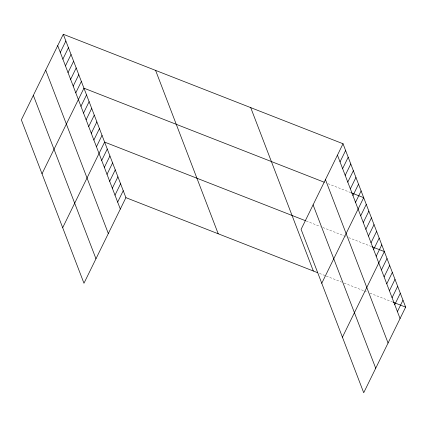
<?xml version="1.0" encoding="UTF-8"?>
<svg xmlns="http://www.w3.org/2000/svg" width="427" height="427" viewBox="0 0 427 427"><rect width="100%" height="100%" fill="white"/><g stroke="black" fill="none" stroke-linecap="round" stroke-linejoin="round"><path stroke-width="0.32" stroke-dasharray="2.13 1.6" d="M328 183.695L350.77 192.609M306.196 220.994L320.351 226.534M322.817 227.5L346.201 236.654M348.662 237.615L371.437 246.528M319.487 273.413L325.641 275.826M326.26 276.066L341.643 282.087M344.109 283.053L363.799 290.76M364.418 291L367.492 292.201M369.953 293.168L392.728 302.081"/><path stroke-width="0.64" d="M63.287 34.267L21.35 119.864L83.97 283.25L125.906 197.653L63.287 34.267L343.03 143.75L405.65 307.136L363.713 392.733L301.094 229.347L343.03 143.75M60.287 52.398L65.865 41.003M62.87 59.139L68.448 47.744M65.454 65.881L71.031 54.485M68.032 72.617L73.615 61.221M70.615 79.358L76.198 67.962M73.198 86.099L78.781 74.704M75.782 92.835L81.365 81.445M42.017 173.778L83.948 88.181L324.306 182.254M80.949 106.318L86.532 94.922M83.532 113.059L89.115 101.663M86.115 119.795L91.698 108.399M88.699 126.536L94.282 115.141M91.282 133.277L96.865 121.882M93.865 140.013L99.448 128.623M96.449 146.755L102.032 135.359M62.678 227.698L104.615 142.1L305.583 220.754M101.695 160.44L107.273 149.044M104.353 167.384L109.936 155.988M107.017 174.328L112.6 162.933M109.675 181.272L115.258 169.877M112.338 188.216L117.921 176.821M115.002 195.16L120.579 183.765M117.66 202.104L123.243 190.709M340.031 161.881L345.614 150.491M342.614 168.622L348.197 157.227M345.197 175.364L350.78 163.968M347.781 182.105L353.364 170.709M350.364 188.841L355.947 177.451M352.948 195.582L358.531 184.186M355.531 202.323L361.109 190.928M321.761 283.266L363.692 197.669L351.384 192.849M360.698 215.8L366.275 204.405M363.276 222.542L368.859 211.146M365.859 229.283L371.442 217.887M368.442 236.019L374.025 224.629M371.026 242.76L376.609 231.365M373.609 249.501L379.192 238.106M376.192 256.243L381.775 244.847M342.427 337.186L384.359 251.583L372.05 246.769M381.439 269.923L387.022 258.527M384.097 276.867L389.68 265.471M386.761 283.811L392.344 272.415M389.424 290.755L395.007 279.359M392.082 297.699L397.665 286.303M394.745 304.643L400.329 293.248M397.409 311.587L402.987 300.192M125.906 197.653L317.64 272.693M393.342 302.321L405.65 307.136M337.447 155.145L400.067 318.531M325.449 179.634L388.074 343.02M313.092 204.859L375.712 368.25M250.713 107.62L313.333 271.006M155.599 70.396L218.218 233.782M57.704 45.657L120.323 209.049M45.705 70.145L108.325 233.537M33.349 95.376L95.968 258.762"/></g></svg>
